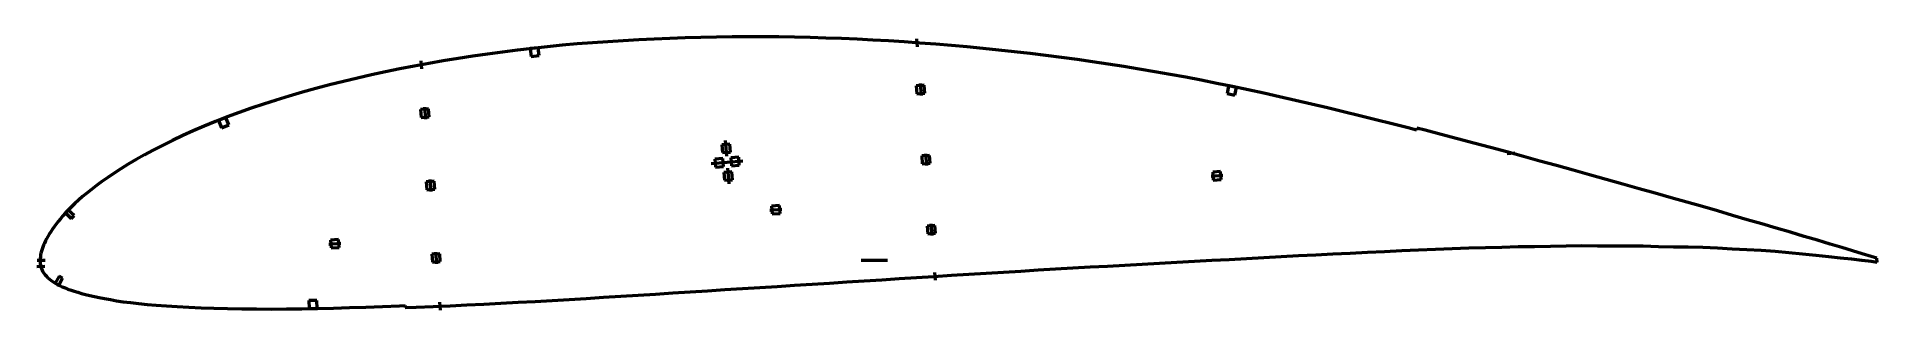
# Model space of a CAD drawing. Header units: metres. Extents: x -348 to 580, y -25 to 113.
import ezdxf

# ---------------------------------------------------------------- set-up
doc = ezdxf.new("R2010")
doc.units = ezdxf.units.M
for name, color, linetype, lineweight in [('FoilLayer', 1, 'Continuous', 50), ('StringerLayer', 1, 'Continuous', 50), ('SubLayer', 1, 'Continuous', 50)]:
    doc.layers.add(name, color=color, linetype=linetype, lineweight=lineweight)

msp = doc.modelspace()

# ---------------------------------------------------------------- linework, layer by layer
at = {"layer": 'FoilLayer'}
for p, q in [((-36.76, 111.39), (-44.56, 111)), ((-28.94, 111.72), (-36.76, 111.39)), ((-21.1, 111.99), (-28.94, 111.72)), ((-13.25, 112.21), (-21.1, 111.99)), ((-5.39, 112.37), (-13.25, 112.21)), ((2.47, 112.47), (-5.39, 112.37)), ((10.34, 112.52), (2.47, 112.47)), ((18.2, 112.52), (10.34, 112.52)), ((26.07, 112.45), (18.2, 112.52)), ((33.94, 112.33), (26.07, 112.45)), ((41.83, 112.16), (33.94, 112.33)), ((49.71, 111.92), (41.83, 112.16)), ((57.6, 111.64), (49.71, 111.92)), ((65.51, 111.29), (57.6, 111.64)), ((-128.21, 102.77), (-135.65, 101.62)), ((-120.75, 103.85), (-128.21, 102.77)), ((-113.26, 104.86), (-120.75, 103.85)), ((-105.75, 105.81), (-113.26, 104.86)), ((-98.23, 106.7), (-105.75, 105.81)), ((-90.69, 107.51), (-98.23, 106.7)), ((-83.12, 108.24), (-90.69, 107.51)), ((-75.51, 108.91), (-83.12, 108.24)), ((-67.83, 109.52), (-75.51, 108.91)), ((-60.11, 110.07), (-67.83, 109.52)), ((-52.35, 110.56), (-60.11, 110.07)), ((-44.56, 111), (-52.35, 110.56)), ((73.42, 110.9), (65.51, 111.29)), ((81.33, 110.44), (73.42, 110.9)), ((89.26, 109.94), (81.33, 110.44)), ((97.2, 109.38), (89.26, 109.94)), ((105.14, 108.77), (97.2, 109.38)), ((113.1, 108.11), (105.14, 108.77)), ((121.05, 107.4), (113.1, 108.11)), ((129, 106.64), (121.05, 107.4)), ((136.94, 105.84), (129, 106.64)), ((144.85, 104.99), (136.94, 105.84)), ((152.75, 104.08), (144.85, 104.99)), ((160.63, 103.13), (152.75, 104.08)), ((168.5, 102.12), (160.63, 103.13)), ((176.36, 101.06), (168.5, 102.12)), ((-179.32, 93.35), (-186.39, 91.73)), ((-172.17, 94.89), (-179.32, 93.35)), ((-164.97, 96.37), (-172.17, 94.89)), ((-157.71, 97.78), (-164.97, 96.37)), ((-150.4, 99.12), (-157.71, 97.78)), ((-143.05, 100.4), (-150.4, 99.12)), ((-135.65, 101.62), (-143.05, 100.4)), ((184.21, 99.94), (176.36, 101.06)), ((192.06, 98.78), (184.21, 99.94)), ((199.89, 97.56), (192.06, 98.78)), ((207.71, 96.29), (199.89, 97.56)), ((215.52, 94.96), (207.71, 96.29)), ((223.32, 93.58), (215.52, 94.96)), ((231.14, 92.14), (223.32, 93.58)), ((-214.05, 84.58), (-220.72, 82.66)), ((-207.25, 86.46), (-214.05, 84.58)), ((-200.35, 88.29), (-207.25, 86.46)), ((-193.4, 90.05), (-200.35, 88.29)), ((-186.39, 91.73), (-193.4, 90.05)), ((238.97, 90.64), (231.14, 92.14)), ((246.82, 89.09), (238.97, 90.64)), ((254.68, 87.48), (246.82, 89.09)), ((262.55, 85.82), (254.68, 87.48)), ((270.46, 84.1), (262.55, 85.82)), ((278.4, 82.32), (270.46, 84.1)), ((-246.02, 74.39), (-252.01, 72.15)), ((-239.9, 76.55), (-246.02, 74.39)), ((-233.65, 78.66), (-239.9, 76.55)), ((-227.26, 80.69), (-233.65, 78.66)), ((-220.72, 82.66), (-227.26, 80.69)), ((286.4, 80.49), (278.4, 82.32)), ((294.46, 78.6), (286.4, 80.49)), ((302.57, 76.68), (294.46, 78.6)), ((310.7, 74.73), (302.57, 76.68)), ((318.84, 72.75), (310.7, 74.73)), ((-269.08, 65.14), (-274.43, 62.73)), ((-263.55, 67.53), (-269.08, 65.14)), ((-257.86, 69.86), (-263.55, 67.53)), ((-252.01, 72.15), (-257.86, 69.86)), ((326.99, 70.73), (318.84, 72.75)), ((335.14, 68.69), (326.99, 70.73)), ((343.3, 66.61), (335.14, 68.69)), ((347.42, 65.54), (343.3, 66.61)), ((347.68, 66.56), (347.42, 65.54)), ((351.75, 65.51), (347.68, 66.56)), ((359.96, 63.37), (351.75, 65.51)), ((-284.54, 57.84), (-289.26, 55.42)), ((-279.59, 60.29), (-284.54, 57.84)), ((-274.43, 62.73), (-279.59, 60.29)), ((368.19, 61.19), (359.96, 63.37)), ((376.43, 59), (368.19, 61.19)), ((384.69, 56.77), (376.43, 59)), ((392.98, 54.51), (384.69, 56.77)), ((-301.87, 48.36), (-305.56, 46.09)), ((-297.93, 50.67), (-301.87, 48.36)), ((-293.73, 53.03), (-297.93, 50.67)), ((-289.26, 55.42), (-293.73, 53.03)), ((401.31, 52.23), (392.98, 54.51)), ((409.65, 49.94), (401.31, 52.23)), ((418, 47.63), (409.65, 49.94)), ((426.35, 45.31), (418, 47.63)), ((-317.91, 37.62), (-320.45, 35.68)), ((-315.16, 39.64), (-317.91, 37.62)), ((-312.19, 41.72), (-315.16, 39.64)), ((-308.99, 43.87), (-312.19, 41.72)), ((-305.56, 46.09), (-308.99, 43.87)), ((434.71, 42.97), (426.35, 45.31)), ((443.06, 40.63), (434.71, 42.97)), ((451.39, 38.3), (443.06, 40.63)), ((459.66, 35.98), (451.39, 38.3)), ((-328.77, 28.55), (-330.47, 26.9)), ((-326.93, 30.25), (-328.77, 28.55)), ((-324.94, 32), (-326.93, 30.25)), ((-322.79, 33.81), (-324.94, 32)), ((-320.45, 35.68), (-322.79, 33.81)), ((467.83, 33.68), (459.66, 35.98)), ((475.88, 31.41), (467.83, 33.68)), ((483.78, 29.2), (475.88, 31.41)), ((491.54, 26.98), (483.78, 29.2)), ((-337.21, 19.48), (-338.26, 18.13)), ((-336.07, 20.87), (-337.21, 19.48)), ((-334.83, 22.31), (-336.07, 20.87)), ((-333.49, 23.79), (-334.83, 22.31)), ((-332.04, 25.32), (-333.49, 23.79)), ((-330.47, 26.9), (-332.04, 25.32)), ((499.18, 24.79), (491.54, 26.98)), ((506.7, 22.58), (499.18, 24.79)), ((514.13, 20.41), (506.7, 22.58)), ((521.46, 18.33), (514.13, 20.41)), ((-343.6, 9.69), (-344.1, 8.62)), ((-343.02, 10.78), (-343.6, 9.69)), ((-342.38, 11.92), (-343.02, 10.78)), ((-341.69, 13.11), (-342.38, 11.92)), ((-340.94, 14.31), (-341.69, 13.11)), ((-340.12, 15.55), (-340.94, 14.31)), ((-339.23, 16.82), (-340.12, 15.55)), ((-338.26, 18.13), (-339.23, 16.82)), ((528.72, 16.2), (521.46, 18.33)), ((535.92, 14.08), (528.72, 16.2)), ((542.92, 12), (535.92, 14.08)), ((549.61, 10.01), (542.92, 12)), ((555.93, 8.14), (549.61, 10.01)), ((-346.26, 0.83), (-346.3, -0.06)), ((-346.17, 1.72), (-346.26, 0.83)), ((-346.03, 2.63), (-346.17, 1.72)), ((-345.85, 3.59), (-346.03, 2.63)), ((-345.62, 4.55), (-345.85, 3.59)), ((-345.32, 5.5), (-345.62, 4.55)), ((-344.97, 6.49), (-345.32, 5.5)), ((-344.56, 7.54), (-344.97, 6.49)), ((-344.1, 8.62), (-344.56, 7.54)), ((244.24, -0.05), (253, 0.41)), ((253, 0.41), (261.75, 0.88)), ((261.75, 0.88), (270.5, 1.35)), ((270.5, 1.35), (279.23, 1.82)), ((279.23, 1.82), (287.94, 2.28)), ((287.94, 2.28), (296.64, 2.72)), ((296.64, 2.72), (305.33, 3.15)), ((305.33, 3.15), (314.04, 3.57)), ((314.04, 3.57), (322.73, 3.99)), ((322.73, 3.99), (331.39, 4.4)), ((331.39, 4.4), (339.98, 4.8)), ((339.98, 4.8), (348.51, 5.17)), ((348.51, 5.17), (357.01, 5.52)), ((357.01, 5.52), (365.47, 5.85)), ((365.47, 5.85), (373.85, 6.16)), ((373.85, 6.16), (382.15, 6.43)), ((382.15, 6.43), (390.4, 6.64)), ((390.4, 6.64), (398.64, 6.82)), ((398.64, 6.82), (406.85, 6.97)), ((406.85, 6.97), (414.98, 7.13)), ((414.98, 7.13), (422.96, 7.27)), ((422.96, 7.27), (430.79, 7.33)), ((430.79, 7.33), (438.6, 7.29)), ((438.6, 7.29), (446.4, 7.25)), ((446.4, 7.25), (454.13, 7.23)), ((454.13, 7.23), (461.76, 7.15)), ((461.76, 7.15), (469.35, 6.97)), ((469.35, 6.97), (476.93, 6.8)), ((476.93, 6.8), (484.42, 6.67)), ((484.42, 6.67), (491.81, 6.48)), ((491.81, 6.48), (499.17, 6.17)), ((499.17, 6.17), (506.58, 5.79)), ((506.58, 5.79), (513.95, 5.41)), ((513.95, 5.41), (521.14, 5.01)), ((521.14, 5.01), (528.18, 4.47)), ((528.18, 4.47), (535.18, 3.85)), ((535.18, 3.85), (542.06, 3.21)), ((542.06, 3.21), (548.71, 2.58)), ((548.71, 2.58), (555.04, 1.92)), ((555.04, 1.92), (561.03, 1.26)), ((561.81, 6.4), (555.93, 8.14)), ((561.03, 1.26), (566.65, 0.64)), ((567.19, 4.77), (561.81, 6.4)), ((566.65, 0.64), (571.87, 0.03)), ((572.13, 3.25), (567.19, 4.77)), ((571.87, 0.03), (576.68, -0.55)), ((576.69, 1.87), (572.13, 3.25)), ((579.52, 0.96), (576.69, 1.87)), ((579.66, -0.94), (579.52, 0.96)), ((-346.3, -0.06), (-346.29, -0.87)), ((-346.29, -0.87), (-346.23, -1.7)), ((-346.23, -1.7), (-346.1, -2.52)), ((-346.1, -2.52), (-345.89, -3.34)), ((-345.89, -3.34), (-345.61, -4.17)), ((-345.61, -4.17), (-345.26, -4.99)), ((-345.26, -4.99), (-344.83, -5.79)), ((-344.83, -5.79), (-344.34, -6.58)), ((-344.34, -6.58), (-343.76, -7.35)), ((-343.76, -7.35), (-343.1, -8.1)), ((-343.1, -8.1), (-342.36, -8.84)), ((-342.36, -8.84), (-341.54, -9.56)), ((86.69, -9.31), (95.47, -8.75)), ((95.47, -8.75), (104.24, -8.18)), ((104.24, -8.18), (113.01, -7.62)), ((113.01, -7.62), (121.77, -7.07)), ((121.77, -7.07), (130.52, -6.52)), ((130.52, -6.52), (139.26, -5.99)), ((139.26, -5.99), (148.01, -5.46)), ((148.01, -5.46), (156.75, -4.93)), ((156.75, -4.93), (165.47, -4.42)), ((165.47, -4.42), (174.19, -3.91)), ((174.19, -3.91), (182.91, -3.42)), ((182.91, -3.42), (191.66, -2.94)), ((191.66, -2.94), (200.42, -2.47)), ((200.42, -2.47), (209.18, -1.99)), ((209.18, -1.99), (217.95, -1.5)), ((217.95, -1.5), (226.72, -1.01)), ((226.72, -1.01), (235.48, -0.53)), ((235.48, -0.53), (244.24, -0.05)), ((576.68, -0.55), (579.66, -0.94)), ((-341.54, -9.56), (-340.66, -10.25)), ((-340.66, -10.25), (-339.71, -10.93)), ((-339.71, -10.93), (-338.68, -11.58)), ((-338.68, -11.58), (-337.57, -12.2)), ((-337.57, -12.2), (-336.38, -12.81)), ((-336.38, -12.81), (-335.1, -13.39)), ((-335.1, -13.39), (-333.73, -13.96)), ((-333.73, -13.96), (-332.27, -14.53)), ((-332.27, -14.53), (-330.71, -15.08)), ((-330.71, -15.08), (-329.05, -15.64)), ((-329.05, -15.64), (-327.29, -16.19)), ((-327.29, -16.19), (-325.41, -16.74)), ((-325.41, -16.74), (-323.41, -17.28)), ((-323.41, -17.28), (-321.26, -17.81)), ((-321.26, -17.81), (-318.95, -18.34)), ((-318.95, -18.34), (-316.45, -18.85)), ((-62.31, -18.67), (-53.61, -18.13)), ((-53.61, -18.13), (-44.89, -17.6)), ((-44.89, -17.6), (-36.16, -17.05)), ((-36.16, -17.05), (-27.41, -16.5)), ((-27.41, -16.5), (-18.64, -15.94)), ((-18.64, -15.94), (-9.87, -15.39)), ((-9.87, -15.39), (-1.09, -14.83)), ((-1.09, -14.83), (7.69, -14.29)), ((7.69, -14.29), (16.48, -13.74)), ((16.48, -13.74), (25.25, -13.19)), ((25.25, -13.19), (34.02, -12.64)), ((34.02, -12.64), (42.8, -12.07)), ((42.8, -12.07), (51.58, -11.52)), ((51.58, -11.52), (60.36, -10.96)), ((60.36, -10.96), (69.14, -10.41)), ((69.14, -10.41), (77.92, -9.86)), ((77.92, -9.86), (86.69, -9.31)), ((-316.45, -18.85), (-313.77, -19.37)), ((-313.77, -19.37), (-310.87, -19.89)), ((-310.87, -19.89), (-307.74, -20.4)), ((-307.74, -20.4), (-304.36, -20.91)), ((-304.36, -20.91), (-300.7, -21.39)), ((-300.7, -21.39), (-296.72, -21.84)), ((-296.72, -21.84), (-292.4, -22.26)), ((-292.4, -22.26), (-287.71, -22.66)), ((-287.71, -22.66), (-282.63, -23.05)), ((-282.63, -23.05), (-277.19, -23.4)), ((-277.19, -23.4), (-271.37, -23.71)), ((-271.37, -23.71), (-265.18, -23.97)), ((-265.18, -23.97), (-258.64, -24.18)), ((-258.64, -24.18), (-251.76, -24.34)), ((-251.76, -24.34), (-244.62, -24.47)), ((-244.62, -24.47), (-237.27, -24.56)), ((-237.27, -24.56), (-229.78, -24.6)), ((-229.78, -24.6), (-222.17, -24.57)), ((-222.17, -24.57), (-214.43, -24.47)), ((-214.43, -24.47), (-206.52, -24.31)), ((-206.52, -24.31), (-198.46, -24.11)), ((-198.46, -24.11), (-190.3, -23.87)), ((-190.3, -23.87), (-182.03, -23.6)), ((-182.03, -23.6), (-173.65, -23.29)), ((-173.65, -23.29), (-165.2, -22.97)), ((-165.2, -22.97), (-162.36, -22.86)), ((-162.36, -22.86), (-162.32, -23.91)), ((-162.32, -23.91), (-156.67, -23.68)), ((-156.67, -23.68), (-148.17, -23.34)), ((-148.17, -23.34), (-139.67, -22.96)), ((-139.67, -22.96), (-131.16, -22.55)), ((-131.16, -22.55), (-122.61, -22.12)), ((-122.61, -22.12), (-114.02, -21.68)), ((-114.02, -21.68), (-105.41, -21.22)), ((-105.41, -21.22), (-96.82, -20.75)), ((-96.82, -20.75), (-88.23, -20.27)), ((-88.23, -20.27), (-79.63, -19.75)), ((-79.63, -19.75), (-70.99, -19.22)), ((-70.99, -19.22), (-62.31, -18.67))]:
    msp.add_line(p, q, dxfattribs=at)
at = {"layer": 'StringerLayer'}
for p, q in [((-95.23, 107.02), (-99.21, 106.59)), ((-99.21, 106.59), (-98.78, 102.61)), ((-98.78, 102.61), (-94.81, 103.04)), ((-94.81, 103.04), (-95.23, 107.02)), ((252.78, 87.88), (251.96, 83.97)), ((251.96, 83.97), (255.87, 83.14)), ((256.7, 87.05), (252.78, 87.88)), ((255.87, 83.14), (256.7, 87.05)), ((-252.64, 71.91), (-256.37, 70.45)), ((-256.37, 70.45), (-254.91, 66.72)), ((-254.91, 66.72), (-251.18, 68.18)), ((-251.18, 68.18), (-252.64, 71.91)), ((-332.11, 25.25), (-333.48, 23.79)), ((-333.48, 23.79), (-330.58, 21.04)), ((-329.2, 22.5), (-332.11, 25.25)), ((-330.58, 21.04), (-329.2, 22.5)), ((-336.7, -8.1), (-338.66, -11.59)), ((-336.91, -12.57), (-334.95, -9.08)), ((-334.95, -9.08), (-336.7, -8.1)), ((-338.66, -11.59), (-336.91, -12.57)), ((-206.79, -20.31), (-210.79, -20.39)), ((-210.79, -20.39), (-210.71, -24.39)), ((-210.71, -24.39), (-206.71, -24.31)), ((-206.71, -24.31), (-206.79, -20.31))]:
    msp.add_line(p, q, dxfattribs=at)
at = {"layer": 'SubLayer'}
for p, q in [((95.52, 111.48), (95.82, 107.49)), ((95.52, 111.48), (95.82, 107.49)), ((95.52, 111.48), (95.82, 107.49)), ((-154.37, 100.42), (-154.07, 96.43)), ((-154.37, 100.42), (-154.07, 96.43)), ((-154.37, 100.42), (-154.07, 96.43)), ((99.32, 88.11), (95.33, 87.8)), ((99.32, 88.11), (95.33, 87.8)), ((99.32, 88.11), (95.33, 87.8)), ((95.33, 87.8), (95.64, 83.81)), ((95.33, 87.8), (95.64, 83.81)), ((95.33, 87.8), (95.64, 83.81)), ((95.64, 83.81), (99.63, 84.12)), ((95.64, 83.81), (99.63, 84.12)), ((95.64, 83.81), (99.63, 84.12)), ((97.25, 88.95), (97.71, 82.97)), ((97.25, 88.95), (97.71, 82.97)), ((97.25, 88.95), (97.71, 82.97)), ((99.63, 84.12), (99.32, 88.11)), ((99.63, 84.12), (99.32, 88.11)), ((99.63, 84.12), (99.32, 88.11)), ((-150.51, 76.25), (-154.49, 75.94)), ((-150.51, 76.25), (-154.49, 75.94)), ((-150.51, 76.25), (-154.49, 75.94)), ((-154.49, 75.94), (-154.19, 71.95)), ((-154.49, 75.94), (-154.19, 71.95)), ((-154.49, 75.94), (-154.19, 71.95)), ((-152.58, 77.09), (-152.12, 71.11)), ((-152.58, 77.09), (-152.12, 71.11)), ((-152.58, 77.09), (-152.12, 71.11)), ((-150.2, 72.26), (-150.51, 76.25)), ((-150.2, 72.26), (-150.51, 76.25)), ((-150.2, 72.26), (-150.51, 76.25)), ((-154.19, 71.95), (-150.2, 72.26)), ((-154.19, 71.95), (-150.2, 72.26)), ((-154.19, 71.95), (-150.2, 72.26)), ((1.3, 58.49), (-2.68, 58.18)), ((-2.68, 58.18), (-2.38, 54.19)), ((-0.23, 52.35), (-0.84, 60.33)), ((1.61, 54.5), (1.3, 58.49)), ((-7.98, 48.75), (0, 49.36)), ((-2.15, 51.2), (-6.14, 50.9)), ((-6.14, 50.9), (-5.83, 46.91)), ((-5.83, 46.91), (-1.84, 47.21)), ((-2.38, 54.19), (1.61, 54.5)), ((-1.84, 47.21), (-2.15, 51.2)), ((0, 49.36), (7.98, 49.98)), ((5.83, 51.82), (1.84, 51.51)), ((1.84, 51.51), (2.15, 47.52)), ((2.15, 47.52), (6.14, 47.83)), ((6.14, 47.83), (5.83, 51.82)), ((102.04, 52.81), (98.05, 52.51)), ((102.04, 52.81), (98.05, 52.51)), ((102.04, 52.81), (98.05, 52.51)), ((98.05, 52.51), (98.35, 48.52)), ((98.05, 52.51), (98.35, 48.52)), ((98.05, 52.51), (98.35, 48.52)), ((98.35, 48.52), (102.34, 48.83)), ((98.35, 48.52), (102.34, 48.83)), ((98.35, 48.52), (102.34, 48.83)), ((99.97, 53.66), (100.43, 47.68)), ((99.97, 53.66), (100.43, 47.68)), ((99.97, 53.66), (100.43, 47.68)), ((102.34, 48.83), (102.04, 52.81)), ((102.34, 48.83), (102.04, 52.81)), ((102.34, 48.83), (102.04, 52.81)), ((393.1, 53.78), (397.09, 54.09)), ((-147.7, 39.76), (-151.69, 39.46)), ((-147.7, 39.76), (-151.69, 39.46)), ((-147.7, 39.76), (-151.69, 39.46)), ((-151.69, 39.46), (-151.38, 35.47)), ((-151.69, 39.46), (-151.38, 35.47)), ((-151.69, 39.46), (-151.38, 35.47)), ((-149.77, 40.61), (-149.31, 34.63)), ((-149.77, 40.61), (-149.31, 34.63)), ((-149.77, 40.61), (-149.31, 34.63)), ((-147.39, 35.78), (-147.7, 39.76)), ((-147.39, 35.78), (-147.7, 39.76)), ((-147.39, 35.78), (-147.7, 39.76)), ((2.38, 44.53), (-1.61, 44.22)), ((-1.61, 44.22), (-1.3, 40.23)), ((-1.3, 40.23), (2.68, 40.54)), ((0.23, 46.37), (0.84, 38.39)), ((2.68, 40.54), (2.38, 44.53)), ((243.9, 42.3), (249.88, 42.76)), ((248.73, 44.68), (244.74, 44.37)), ((244.74, 44.37), (245.05, 40.38)), ((245.05, 40.38), (249.04, 40.69)), ((249.04, 40.69), (248.73, 44.68)), ((-151.38, 35.47), (-147.39, 35.78)), ((-151.38, 35.47), (-147.39, 35.78)), ((-151.38, 35.47), (-147.39, 35.78)), ((21.58, 25.19), (27.56, 25.65)), ((26.41, 27.57), (22.42, 27.26)), ((22.42, 27.26), (22.73, 23.27)), ((22.73, 23.27), (26.72, 23.58)), ((26.72, 23.58), (26.41, 27.57)), ((503.08, 23.13), (503.37, 24.08)), ((-195.9, 10.46), (-199.89, 10.16)), ((-199.89, 10.16), (-199.58, 6.17)), ((-195.6, 6.47), (-195.9, 10.46)), ((104.75, 17.52), (100.76, 17.22)), ((104.75, 17.52), (100.76, 17.22)), ((104.75, 17.52), (100.76, 17.22)), ((100.76, 17.22), (101.07, 13.23)), ((100.76, 17.22), (101.07, 13.23)), ((100.76, 17.22), (101.07, 13.23)), ((101.07, 13.23), (105.06, 13.53)), ((101.07, 13.23), (105.06, 13.53)), ((101.07, 13.23), (105.06, 13.53)), ((102.68, 18.37), (103.14, 12.38)), ((102.68, 18.37), (103.14, 12.38)), ((102.68, 18.37), (103.14, 12.38)), ((105.06, 13.53), (104.75, 17.52)), ((105.06, 13.53), (104.75, 17.52)), ((105.06, 13.53), (104.75, 17.52)), ((541.47, 11.91), (541.78, 12.86)), ((-347.8, 0), (-343.8, 0)), ((-200.74, 8.08), (-194.75, 8.55)), ((-199.58, 6.17), (-195.6, 6.47)), ((-144.89, 3.28), (-148.88, 2.97)), ((-144.89, 3.28), (-148.88, 2.97)), ((-144.89, 3.28), (-148.88, 2.97)), ((-148.88, 2.97), (-148.57, -1.01)), ((-148.88, 2.97), (-148.57, -1.01)), ((-148.88, 2.97), (-148.57, -1.01)), ((-146.96, 4.12), (-146.5, -1.86)), ((-146.96, 4.12), (-146.5, -1.86)), ((-146.96, 4.12), (-146.5, -1.86)), ((-144.58, -0.71), (-144.89, 3.28)), ((-144.58, -0.71), (-144.89, 3.28)), ((-144.58, -0.71), (-144.89, 3.28)), ((67.56, 0), (80.83, 0)), ((499.86, 5.63), (499.93, 6.63)), ((539.76, 2.92), (539.85, 3.92)), ((559.68, 0.91), (559.75, 1.9)), ((560.65, 6.23), (560.98, 7.17)), ((-347.95, -3.24), (-343.96, -2.94)), ((-148.57, -1.01), (-144.58, -0.71)), ((-148.57, -1.01), (-144.58, -0.71)), ((-148.57, -1.01), (-144.58, -0.71)), ((104.57, -6.16), (104.87, -10.15)), ((104.57, -6.16), (104.87, -10.15)), ((104.57, -6.16), (104.87, -10.15)), ((-145.01, -21.2), (-144.71, -25.18)), ((-145.01, -21.2), (-144.71, -25.18)), ((-145.01, -21.2), (-144.71, -25.18))]:
    msp.add_line(p, q, dxfattribs=at)

doc.saveas('drawing.dxf')
